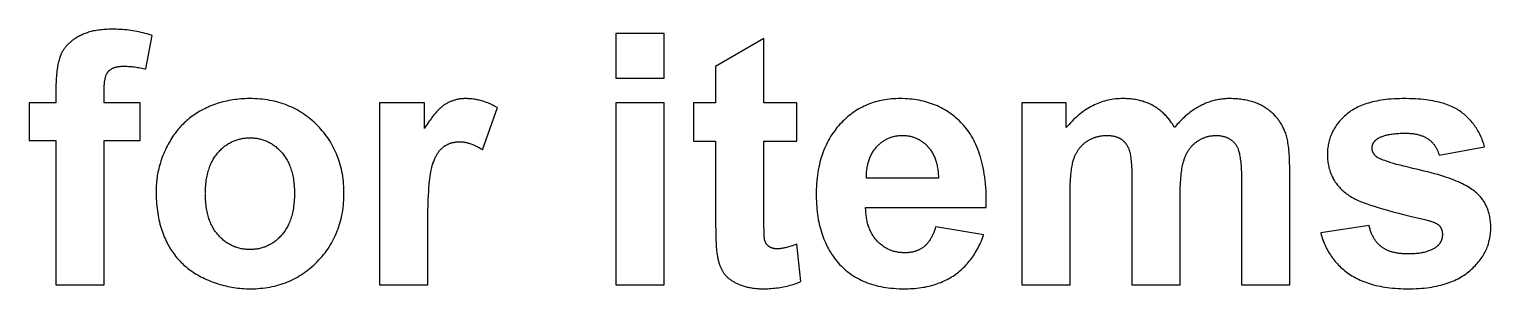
# Model space of a CAD drawing. Header units: millimetres. Extents: x 0 to 841, y 0 to 594.
# Drawn here: x 192.03 to 215.3, y 347.76 to 351.9 of the extents above; entities that cross this region are included whole.
import ezdxf

# ---------------------------------------------------------------- set-up
doc = ezdxf.new("R2010")
doc.units = ezdxf.units.MM
doc.header["$LTSCALE"] = 46.255
doc.layers.add('5_CURVES', color=7, linetype='CONTINUOUS')

msp = doc.modelspace()

# ---------------------------------------------------------------- linework, layer by layer
at = {"layer": '5_CURVES', "color": 7, "linetype": 'CONTINUOUS'}
for p, q in [((193.887, 351.265), (193.991, 351.8)), ((201.369, 351.83), (201.369, 351.121)), ((202.136, 351.83), (201.369, 351.83)), ((202.136, 351.121), (202.136, 351.83)), ((203.726, 351.751), (202.957, 351.304)), ((203.726, 350.728), (203.726, 351.751)), ((202.957, 351.304), (202.957, 350.728)), ((201.369, 351.121), (202.136, 351.121)), ((192.458, 350.946), (192.458, 350.728)), ((192.032, 350.728), (192.032, 350.125)), ((192.458, 350.728), (192.032, 350.728)), ((193.797, 350.728), (193.224, 350.728)), ((193.797, 350.125), (193.797, 350.728)), ((197.609, 350.728), (197.609, 347.83)), ((198.321, 350.728), (197.609, 350.728)), ((198.321, 350.316), (198.321, 350.728)), ((199.249, 349.98), (199.486, 350.649)), ((201.369, 350.728), (201.369, 347.83)), ((202.136, 350.728), (201.369, 350.728)), ((202.136, 347.83), (202.136, 350.728)), ((202.605, 350.728), (202.605, 350.117)), ((202.957, 350.728), (202.605, 350.728)), ((204.25, 350.728), (203.726, 350.728)), ((204.25, 350.117), (204.25, 350.728)), ((207.833, 350.728), (207.833, 347.83)), ((208.539, 350.728), (207.833, 350.728)), ((208.539, 350.332), (208.539, 350.728)), ((192.032, 350.125), (192.458, 350.125)), ((192.458, 350.125), (192.458, 347.83)), ((193.224, 347.83), (193.224, 350.125)), ((193.224, 350.125), (193.797, 350.125)), ((202.605, 350.117), (202.957, 350.117)), ((202.957, 350.117), (202.957, 348.767)), ((203.726, 348.949), (203.726, 350.117)), ((203.726, 350.117), (204.25, 350.117)), ((214.474, 349.893), (215.197, 350.027)), ((212.095, 347.83), (212.095, 349.716)), ((206.504, 349.527), (205.358, 349.527)), ((209.584, 349.475), (209.584, 347.83)), ((211.328, 349.501), (211.328, 347.83)), ((205.344, 349.058), (207.265, 349.058)), ((203.727, 348.818), (203.726, 348.949)), ((203.727, 348.749), (203.727, 348.818)), ((207.224, 348.624), (206.46, 348.752)), ((213.358, 348.774), (212.589, 348.657)), ((204.313, 347.879), (204.248, 348.474)), ((192.458, 347.83), (193.224, 347.83)), ((197.609, 347.83), (198.376, 347.83)), ((201.369, 347.83), (202.136, 347.83)), ((207.833, 347.83), (208.599, 347.83)), ((209.584, 347.83), (210.351, 347.83)), ((211.328, 347.83), (212.095, 347.83))]:
    msp.add_line(p, q, dxfattribs=at)
for points in [[(192.82, 351.784), (192.806, 351.776), (192.791, 351.767), (192.776, 351.758), (192.762, 351.749), (192.749, 351.74), (192.735, 351.731), (192.723, 351.722), (192.71, 351.712), (192.698, 351.703), (192.687, 351.693), (192.676, 351.684), (192.665, 351.674), (192.655, 351.664), (192.645, 351.654), (192.635, 351.644), (192.626, 351.634), (192.617, 351.624), (192.608, 351.614), (192.6, 351.603), (192.592, 351.593), (192.584, 351.582), (192.577, 351.571), (192.57, 351.56), (192.563, 351.549), (192.557, 351.538), (192.551, 351.527), (192.545, 351.515), (192.542, 351.509), (192.539, 351.504), (192.534, 351.492)], [(193.35, 351.898), (193.349, 351.898), (193.321, 351.898), (193.295, 351.897), (193.268, 351.896), (193.243, 351.895), (193.218, 351.893), (193.193, 351.891), (193.169, 351.888), (193.146, 351.885), (193.123, 351.882), (193.101, 351.878), (193.079, 351.874), (193.057, 351.87), (193.036, 351.865), (193.016, 351.86), (192.996, 351.854), (192.977, 351.849), (192.958, 351.843), (192.939, 351.836), (192.921, 351.83), (192.903, 351.823), (192.886, 351.816), (192.869, 351.808), (192.852, 351.8), (192.836, 351.792), (192.82, 351.784)], [(193.991, 351.8), (193.975, 351.805), (193.943, 351.815), (193.91, 351.824), (193.877, 351.832), (193.845, 351.84), (193.812, 351.848), (193.779, 351.855), (193.747, 351.861), (193.714, 351.867), (193.681, 351.873), (193.648, 351.877), (193.616, 351.882), (193.583, 351.886), (193.55, 351.889), (193.517, 351.892), (193.483, 351.894), (193.45, 351.896), (193.417, 351.897), (193.383, 351.898), (193.35, 351.898)], [(192.534, 351.492), (192.528, 351.478), (192.522, 351.463), (192.517, 351.447), (192.512, 351.431), (192.506, 351.413), (192.501, 351.395), (192.497, 351.376), (192.492, 351.355), (192.488, 351.334), (192.484, 351.312), (192.48, 351.288), (192.476, 351.264), (192.473, 351.238), (192.47, 351.211), (192.467, 351.182), (192.465, 351.153), (192.463, 351.121), (192.461, 351.089), (192.459, 351.055), (192.458, 351.019), (192.458, 350.982), (192.458, 350.946)], [(193.295, 351.23), (193.297, 351.232), (193.3, 351.234), (193.304, 351.239), (193.309, 351.243), (193.314, 351.247), (193.319, 351.251), (193.324, 351.255), (193.33, 351.259), (193.335, 351.263), (193.341, 351.266), (193.347, 351.269), (193.353, 351.273), (193.36, 351.276), (193.366, 351.279), (193.373, 351.282), (193.38, 351.285), (193.387, 351.287), (193.394, 351.29), (193.402, 351.292), (193.41, 351.294), (193.418, 351.296), (193.427, 351.298), (193.435, 351.3), (193.444, 351.302), (193.453, 351.303), (193.463, 351.305), (193.473, 351.306), (193.483, 351.307), (193.493, 351.308), (193.504, 351.308), (193.515, 351.309), (193.526, 351.309), (193.535, 351.309)], [(193.535, 351.309), (193.553, 351.309), (193.572, 351.308), (193.591, 351.308), (193.61, 351.307), (193.629, 351.305), (193.649, 351.304), (193.669, 351.302), (193.69, 351.3), (193.711, 351.297), (193.732, 351.294), (193.754, 351.291), (193.777, 351.287), (193.8, 351.283), (193.823, 351.279), (193.848, 351.274), (193.873, 351.269), (193.887, 351.265)], [(193.224, 350.728), (193.224, 350.943), (193.225, 350.961), (193.225, 350.978), (193.226, 350.994), (193.227, 351.01), (193.228, 351.025), (193.229, 351.039), (193.23, 351.052), (193.232, 351.065), (193.234, 351.077), (193.236, 351.089), (193.238, 351.1), (193.24, 351.111), (193.242, 351.121), (193.245, 351.131), (193.247, 351.14), (193.25, 351.149), (193.253, 351.157), (193.256, 351.165), (193.259, 351.172), (193.262, 351.18), (193.265, 351.186), (193.269, 351.193), (193.272, 351.199), (193.276, 351.205), (193.28, 351.21), (193.283, 351.216), (193.287, 351.221), (193.291, 351.225), (193.295, 351.23)], [(194.771, 350.605), (194.746, 350.591), (194.722, 350.576), (194.698, 350.562), (194.674, 350.546), (194.651, 350.53), (194.628, 350.514), (194.606, 350.497), (194.584, 350.48), (194.562, 350.463), (194.541, 350.445), (194.521, 350.426), (194.5, 350.407), (194.48, 350.388), (194.461, 350.368), (194.442, 350.348), (194.423, 350.327), (194.405, 350.306), (194.387, 350.284), (194.37, 350.262), (194.353, 350.239), (194.336, 350.216), (194.32, 350.193), (194.304, 350.168), (194.288, 350.144), (194.273, 350.118), (194.258, 350.093), (194.244, 350.066), (194.24, 350.059)], [(195.544, 350.793), (195.538, 350.793), (195.503, 350.793), (195.469, 350.792), (195.435, 350.79), (195.401, 350.788), (195.368, 350.785), (195.335, 350.781), (195.303, 350.777), (195.27, 350.773), (195.239, 350.767), (195.207, 350.762), (195.176, 350.755), (195.145, 350.748), (195.114, 350.741), (195.084, 350.732), (195.054, 350.724), (195.025, 350.714), (194.995, 350.704), (194.966, 350.694), (194.938, 350.683), (194.909, 350.671), (194.881, 350.659), (194.853, 350.647), (194.826, 350.633), (194.798, 350.619), (194.771, 350.605)], [(196.621, 350.364), (196.594, 350.391), (196.567, 350.416), (196.539, 350.441), (196.511, 350.465), (196.483, 350.487), (196.454, 350.509), (196.425, 350.531), (196.396, 350.551), (196.366, 350.57), (196.336, 350.589), (196.305, 350.607), (196.274, 350.624), (196.242, 350.64), (196.21, 350.656), (196.177, 350.67), (196.144, 350.684), (196.11, 350.697), (196.076, 350.709), (196.042, 350.721), (196.007, 350.731), (195.971, 350.741), (195.935, 350.75), (195.898, 350.758), (195.861, 350.765), (195.823, 350.772), (195.784, 350.778), (195.745, 350.782), (195.706, 350.786), (195.665, 350.789), (195.624, 350.792), (195.582, 350.793), (195.544, 350.793)], [(198.649, 350.7), (198.638, 350.693), (198.627, 350.685), (198.616, 350.677), (198.604, 350.668), (198.593, 350.658), (198.581, 350.647), (198.568, 350.636), (198.555, 350.624), (198.542, 350.611), (198.529, 350.597), (198.516, 350.583), (198.502, 350.567), (198.487, 350.55), (198.473, 350.533), (198.458, 350.514), (198.442, 350.494), (198.427, 350.473), (198.411, 350.451), (198.394, 350.427), (198.377, 350.402), (198.36, 350.376), (198.342, 350.349), (198.324, 350.32), (198.321, 350.316)], [(198.981, 350.793), (198.967, 350.793), (198.954, 350.793), (198.94, 350.792), (198.926, 350.791), (198.913, 350.79), (198.9, 350.788), (198.887, 350.787), (198.874, 350.785), (198.867, 350.784), (198.861, 350.782), (198.848, 350.78), (198.835, 350.777), (198.823, 350.774), (198.81, 350.771), (198.798, 350.767), (198.786, 350.763), (198.774, 350.759), (198.762, 350.755), (198.75, 350.75), (198.738, 350.746), (198.726, 350.74), (198.714, 350.735), (198.703, 350.729), (198.691, 350.723), (198.679, 350.717), (198.668, 350.711), (198.656, 350.704), (198.649, 350.7)], [(199.486, 350.649), (199.469, 350.658), (199.449, 350.669), (199.429, 350.68), (199.409, 350.69), (199.39, 350.699), (199.37, 350.708), (199.351, 350.717), (199.331, 350.725), (199.312, 350.732), (199.292, 350.739), (199.273, 350.746), (199.254, 350.752), (199.234, 350.758), (199.215, 350.763), (199.196, 350.768), (199.176, 350.772), (199.157, 350.776), (199.138, 350.78), (199.118, 350.783), (199.099, 350.786), (199.079, 350.788), (199.06, 350.79), (199.04, 350.791), (199.031, 350.792), (199.021, 350.792), (199.001, 350.793), (198.981, 350.793)], [(205.887, 350.793), (205.863, 350.793), (205.827, 350.792), (205.792, 350.79), (205.757, 350.788), (205.723, 350.785), (205.689, 350.78), (205.656, 350.776), (205.623, 350.77), (205.591, 350.764), (205.559, 350.756), (205.528, 350.749), (205.497, 350.74), (205.467, 350.731), (205.437, 350.721), (205.408, 350.71), (205.378, 350.698), (205.35, 350.686), (205.321, 350.673), (205.293, 350.659), (205.266, 350.645), (205.238, 350.629), (205.211, 350.613), (205.185, 350.597), (205.158, 350.579), (205.132, 350.561), (205.107, 350.542), (205.081, 350.522), (205.056, 350.501), (205.032, 350.479), (205.007, 350.457), (204.983, 350.433), (204.959, 350.409), (204.935, 350.384)], [(206.907, 350.364), (206.884, 350.39), (206.861, 350.414), (206.837, 350.438), (206.812, 350.461), (206.788, 350.483), (206.763, 350.505), (206.737, 350.525), (206.711, 350.545), (206.685, 350.564), (206.658, 350.582), (206.631, 350.6), (206.603, 350.616), (206.575, 350.632), (206.546, 350.647), (206.517, 350.662), (206.487, 350.676), (206.457, 350.689), (206.427, 350.701), (206.395, 350.712), (206.363, 350.723), (206.331, 350.733), (206.298, 350.743), (206.264, 350.751), (206.23, 350.759), (206.195, 350.766), (206.16, 350.772), (206.124, 350.778), (206.087, 350.782), (206.049, 350.786), (206.011, 350.789), (205.972, 350.791), (205.932, 350.793), (205.891, 350.793), (205.887, 350.793)], [(209.443, 350.793), (209.412, 350.793), (209.382, 350.792), (209.352, 350.79), (209.322, 350.787), (209.292, 350.783), (209.263, 350.779), (209.234, 350.774), (209.206, 350.768), (209.178, 350.761), (209.149, 350.754), (209.122, 350.746), (209.094, 350.737), (209.067, 350.727), (209.04, 350.716), (209.013, 350.705), (208.986, 350.693), (208.959, 350.68), (208.933, 350.666), (208.907, 350.652), (208.881, 350.636), (208.855, 350.62), (208.829, 350.603), (208.804, 350.585), (208.779, 350.566), (208.754, 350.546), (208.729, 350.526), (208.704, 350.504), (208.679, 350.482), (208.655, 350.458), (208.63, 350.434), (208.606, 350.408), (208.582, 350.382), (208.558, 350.354), (208.539, 350.332)], [(209.926, 350.679), (209.91, 350.687), (209.894, 350.696), (209.878, 350.703), (209.861, 350.711), (209.844, 350.718), (209.828, 350.725), (209.81, 350.732), (209.793, 350.738), (209.775, 350.744), (209.757, 350.75), (209.739, 350.755), (209.72, 350.76), (209.702, 350.765), (209.683, 350.769), (209.663, 350.773), (209.643, 350.777), (209.623, 350.78), (209.603, 350.783), (209.582, 350.786), (209.561, 350.788), (209.54, 350.79), (209.518, 350.791), (209.496, 350.792), (209.474, 350.793), (209.451, 350.793), (209.443, 350.793)], [(210.261, 350.332), (210.259, 350.335), (210.249, 350.353), (210.238, 350.371), (210.227, 350.389), (210.215, 350.406), (210.204, 350.422), (210.192, 350.438), (210.181, 350.454), (210.169, 350.469), (210.157, 350.484), (210.144, 350.499), (210.132, 350.513), (210.119, 350.526), (210.106, 350.54), (210.094, 350.552), (210.08, 350.565), (210.067, 350.577), (210.054, 350.589), (210.04, 350.6), (210.026, 350.611), (210.013, 350.622), (209.998, 350.632), (209.984, 350.642), (209.97, 350.652), (209.955, 350.661), (209.94, 350.67), (209.926, 350.679)], [(210.673, 350.679), (210.654, 350.669), (210.636, 350.658), (210.617, 350.647), (210.599, 350.636), (210.58, 350.624), (210.561, 350.612), (210.543, 350.599), (210.524, 350.586), (210.506, 350.572), (210.487, 350.557), (210.469, 350.542), (210.451, 350.527), (210.432, 350.511), (210.414, 350.495), (210.396, 350.478), (210.378, 350.46), (210.36, 350.442), (210.342, 350.423), (210.324, 350.404), (210.306, 350.385), (210.288, 350.364), (210.271, 350.344), (210.261, 350.332)], [(211.145, 350.793), (211.124, 350.793), (211.104, 350.793), (211.083, 350.792), (211.063, 350.79), (211.043, 350.788), (211.023, 350.786), (211.004, 350.784), (210.984, 350.781), (210.965, 350.778), (210.945, 350.774), (210.926, 350.77), (210.917, 350.768), (210.907, 350.766), (210.888, 350.761), (210.869, 350.756), (210.85, 350.751), (210.832, 350.745), (210.813, 350.739), (210.794, 350.732), (210.776, 350.725), (210.757, 350.718), (210.739, 350.71), (210.721, 350.702), (210.702, 350.693), (210.684, 350.684), (210.673, 350.679)], [(211.685, 350.662), (211.669, 350.672), (211.652, 350.681), (211.635, 350.69), (211.618, 350.698), (211.6, 350.706), (211.582, 350.714), (211.564, 350.722), (211.545, 350.729), (211.526, 350.735), (211.507, 350.742), (211.487, 350.748), (211.467, 350.754), (211.447, 350.759), (211.426, 350.764), (211.405, 350.768), (211.383, 350.773), (211.361, 350.776), (211.339, 350.78), (211.316, 350.783), (211.293, 350.786), (211.269, 350.788), (211.245, 350.79), (211.22, 350.791), (211.195, 350.792), (211.17, 350.793), (211.145, 350.793)], [(212.014, 350.282), (212.011, 350.288), (212.003, 350.306), (211.995, 350.323), (211.986, 350.34), (211.978, 350.357), (211.969, 350.373), (211.959, 350.389), (211.95, 350.405), (211.94, 350.42), (211.93, 350.435), (211.919, 350.45), (211.909, 350.464), (211.898, 350.478), (211.887, 350.492), (211.875, 350.505), (211.864, 350.518), (211.852, 350.531), (211.84, 350.543), (211.827, 350.556), (211.814, 350.567), (211.801, 350.579), (211.788, 350.59), (211.774, 350.601), (211.76, 350.612), (211.746, 350.623), (211.731, 350.633), (211.716, 350.643), (211.701, 350.653), (211.685, 350.662)], [(213.915, 350.793), (213.887, 350.793), (213.84, 350.792), (213.795, 350.791), (213.752, 350.789), (213.71, 350.786), (213.669, 350.782), (213.629, 350.778), (213.59, 350.773), (213.553, 350.767), (213.516, 350.761), (213.481, 350.755), (213.447, 350.748), (213.414, 350.74), (213.382, 350.732), (213.351, 350.723), (213.321, 350.714), (213.292, 350.704), (213.264, 350.694), (213.237, 350.683), (213.21, 350.672), (213.185, 350.66), (213.16, 350.648), (213.137, 350.636), (213.114, 350.623), (213.092, 350.609), (213.07, 350.596), (213.05, 350.582), (213.03, 350.567), (213.011, 350.552), (212.992, 350.537)], [(214.798, 350.598), (214.778, 350.611), (214.758, 350.623), (214.737, 350.635), (214.715, 350.647), (214.692, 350.658), (214.668, 350.669), (214.644, 350.679), (214.618, 350.69), (214.591, 350.699), (214.564, 350.709), (214.535, 350.718), (214.505, 350.726), (214.474, 350.734), (214.442, 350.742), (214.409, 350.749), (214.374, 350.756), (214.338, 350.762), (214.301, 350.768), (214.263, 350.773), (214.223, 350.778), (214.182, 350.782), (214.14, 350.785), (214.096, 350.788), (214.05, 350.791), (214.003, 350.792), (213.955, 350.793), (213.915, 350.793)], [(215.197, 350.027), (215.191, 350.045), (215.183, 350.071), (215.174, 350.096), (215.165, 350.121), (215.156, 350.145), (215.146, 350.169), (215.136, 350.192), (215.125, 350.215), (215.114, 350.237), (215.103, 350.258), (215.091, 350.279), (215.079, 350.3), (215.067, 350.32), (215.054, 350.34), (215.041, 350.359), (215.027, 350.378), (215.013, 350.396), (214.999, 350.414), (214.984, 350.432), (214.969, 350.449), (214.954, 350.466), (214.938, 350.482), (214.922, 350.498), (214.905, 350.513), (214.888, 350.528), (214.871, 350.543), (214.853, 350.557), (214.835, 350.571), (214.817, 350.585), (214.798, 350.598)], [(197.042, 349.287), (197.041, 349.313), (197.04, 349.355), (197.038, 349.396), (197.036, 349.437), (197.032, 349.477), (197.027, 349.517), (197.022, 349.556), (197.016, 349.594), (197.009, 349.632), (197.001, 349.669), (196.992, 349.705), (196.983, 349.741), (196.972, 349.777), (196.961, 349.812), (196.949, 349.846), (196.936, 349.88), (196.923, 349.914), (196.909, 349.947), (196.893, 349.979), (196.877, 350.011), (196.861, 350.043), (196.843, 350.074), (196.825, 350.105), (196.805, 350.136), (196.785, 350.166), (196.764, 350.195), (196.743, 350.224), (196.72, 350.253), (196.696, 350.281), (196.672, 350.309), (196.647, 350.337), (196.621, 350.364)], [(204.935, 350.384), (204.912, 350.358), (204.889, 350.331), (204.868, 350.304), (204.847, 350.277), (204.826, 350.248), (204.807, 350.219), (204.788, 350.19), (204.77, 350.16), (204.752, 350.129), (204.736, 350.097), (204.72, 350.065), (204.705, 350.032), (204.69, 349.998), (204.676, 349.964), (204.663, 349.929), (204.651, 349.893), (204.639, 349.856), (204.628, 349.818), (204.618, 349.78), (204.609, 349.74), (204.6, 349.7), (204.592, 349.659), (204.585, 349.617), (204.579, 349.574), (204.573, 349.529), (204.569, 349.484), (204.565, 349.438), (204.562, 349.391), (204.56, 349.342), (204.559, 349.293), (204.559, 349.257)], [(207.265, 349.058), (207.266, 349.075), (207.266, 349.14), (207.265, 349.202), (207.264, 349.263), (207.261, 349.322), (207.257, 349.379), (207.252, 349.435), (207.247, 349.489), (207.24, 349.541), (207.233, 349.592), (207.225, 349.642), (207.216, 349.689), (207.206, 349.736), (207.195, 349.781), (207.184, 349.825), (207.172, 349.867), (207.159, 349.908), (207.145, 349.948), (207.131, 349.986), (207.116, 350.024), (207.1, 350.06), (207.084, 350.095), (207.067, 350.129), (207.049, 350.162), (207.031, 350.194), (207.012, 350.225), (206.992, 350.254), (206.972, 350.283), (206.951, 350.311), (206.929, 350.338), (206.907, 350.364)], [(212.992, 350.537), (212.986, 350.531), (212.968, 350.515), (212.951, 350.499), (212.934, 350.482), (212.918, 350.466), (212.902, 350.449), (212.888, 350.432), (212.873, 350.415), (212.86, 350.398), (212.847, 350.381), (212.834, 350.363), (212.822, 350.345), (212.811, 350.328), (212.8, 350.31), (212.79, 350.292), (212.78, 350.273), (212.771, 350.255), (212.763, 350.236), (212.755, 350.217), (212.747, 350.198), (212.74, 350.179), (212.733, 350.159), (212.727, 350.139), (212.722, 350.119), (212.717, 350.099), (212.712, 350.079), (212.708, 350.058), (212.705, 350.037), (212.702, 350.015), (212.699, 349.994), (212.697, 349.972), (212.696, 349.949), (212.695, 349.927), (212.695, 349.904)], [(195.042, 349.939), (195.054, 349.953), (195.067, 349.967), (195.081, 349.98), (195.094, 349.993), (195.107, 350.005), (195.121, 350.017), (195.134, 350.028), (195.148, 350.039), (195.162, 350.049), (195.176, 350.059), (195.19, 350.068), (195.205, 350.077), (195.219, 350.085), (195.233, 350.093), (195.248, 350.101), (195.263, 350.108), (195.278, 350.115), (195.293, 350.121), (195.309, 350.127), (195.324, 350.133), (195.34, 350.138), (195.356, 350.143), (195.372, 350.147), (195.388, 350.151), (195.405, 350.155), (195.422, 350.158), (195.439, 350.161), (195.456, 350.163), (195.473, 350.165), (195.491, 350.166), (195.509, 350.168), (195.528, 350.168), (195.546, 350.168)], [(195.546, 350.168), (195.565, 350.168), (195.583, 350.168), (195.601, 350.166), (195.618, 350.165), (195.635, 350.163), (195.653, 350.161), (195.669, 350.158), (195.686, 350.155), (195.702, 350.151), (195.719, 350.147), (195.735, 350.143), (195.751, 350.138), (195.766, 350.133), (195.782, 350.127), (195.789, 350.124), (195.797, 350.121), (195.812, 350.115), (195.827, 350.108), (195.842, 350.101), (195.857, 350.093), (195.871, 350.085), (195.886, 350.077), (195.9, 350.068), (195.914, 350.059), (195.928, 350.049), (195.942, 350.038), (195.955, 350.028), (195.969, 350.017), (195.983, 350.005), (195.996, 349.993), (196.009, 349.98), (196.023, 349.967), (196.036, 349.953), (196.048, 349.939)], [(205.52, 350.023), (205.529, 350.034), (205.54, 350.044), (205.55, 350.055), (205.561, 350.065), (205.572, 350.075), (205.583, 350.084), (205.594, 350.093), (205.605, 350.102), (205.616, 350.11), (205.627, 350.118), (205.639, 350.125), (205.651, 350.132), (205.662, 350.139), (205.674, 350.146), (205.686, 350.152), (205.699, 350.158), (205.711, 350.163), (205.723, 350.168), (205.73, 350.171), (205.736, 350.173), (205.749, 350.178), (205.762, 350.182), (205.775, 350.186), (205.788, 350.189), (205.802, 350.193), (205.816, 350.196), (205.83, 350.198), (205.844, 350.2), (205.858, 350.202), (205.873, 350.204), (205.888, 350.205), (205.903, 350.206), (205.918, 350.206), (205.934, 350.207)], [(205.934, 350.207), (205.948, 350.206), (205.962, 350.206), (205.976, 350.205), (205.99, 350.204), (206.004, 350.202), (206.018, 350.201), (206.031, 350.198), (206.045, 350.196), (206.058, 350.193), (206.071, 350.19), (206.084, 350.186), (206.09, 350.184), (206.097, 350.182), (206.109, 350.178), (206.122, 350.174), (206.134, 350.169), (206.147, 350.164), (206.159, 350.159), (206.171, 350.153), (206.183, 350.147), (206.195, 350.14), (206.206, 350.133), (206.218, 350.126), (206.23, 350.119), (206.241, 350.111), (206.252, 350.103), (206.264, 350.094), (206.275, 350.085), (206.286, 350.076), (206.297, 350.066), (206.308, 350.056), (206.318, 350.046), (206.329, 350.035), (206.332, 350.032)], [(208.864, 350.111), (208.875, 350.118), (208.885, 350.124), (208.895, 350.131), (208.906, 350.137), (208.916, 350.142), (208.927, 350.148), (208.938, 350.153), (208.949, 350.158), (208.96, 350.163), (208.971, 350.167), (208.982, 350.172), (208.993, 350.176), (209.005, 350.18), (209.01, 350.181), (209.016, 350.183), (209.028, 350.186), (209.039, 350.189), (209.051, 350.192), (209.063, 350.195), (209.075, 350.197), (209.087, 350.199), (209.1, 350.201), (209.112, 350.203), (209.124, 350.204), (209.137, 350.205), (209.15, 350.206), (209.163, 350.206), (209.176, 350.207), (209.183, 350.207)], [(209.183, 350.207), (209.189, 350.207), (209.2, 350.206), (209.211, 350.206), (209.221, 350.206), (209.232, 350.205), (209.242, 350.204), (209.252, 350.203), (209.261, 350.202), (209.271, 350.2), (209.28, 350.199), (209.289, 350.197), (209.298, 350.195), (209.306, 350.193), (209.315, 350.191), (209.323, 350.188), (209.331, 350.186), (209.339, 350.183), (209.347, 350.181), (209.354, 350.178), (209.362, 350.175), (209.369, 350.172), (209.376, 350.168), (209.383, 350.165), (209.389, 350.161), (209.396, 350.158), (209.402, 350.154), (209.409, 350.15), (209.412, 350.148), (209.415, 350.146)], [(209.415, 350.146), (209.421, 350.141), (209.427, 350.137), (209.432, 350.133), (209.438, 350.128), (209.443, 350.123), (209.449, 350.118), (209.454, 350.113), (209.457, 350.111), (209.459, 350.108), (209.465, 350.102), (209.47, 350.097), (209.474, 350.091), (209.479, 350.085), (209.484, 350.079), (209.489, 350.073), (209.493, 350.067), (209.497, 350.061), (209.502, 350.054), (209.506, 350.047), (209.51, 350.04), (209.514, 350.033), (209.518, 350.026), (209.522, 350.018), (209.525, 350.01), (209.529, 350.003), (209.532, 349.994), (209.535, 349.986), (209.539, 349.978), (209.542, 349.969), (209.544, 349.964)], [(210.618, 350.109), (210.626, 350.115), (210.637, 350.122), (210.647, 350.128), (210.658, 350.134), (210.668, 350.14), (210.679, 350.146), (210.689, 350.151), (210.7, 350.157), (210.71, 350.162), (210.721, 350.166), (210.732, 350.171), (210.742, 350.175), (210.753, 350.179), (210.764, 350.182), (210.775, 350.186), (210.786, 350.189), (210.797, 350.192), (210.808, 350.194), (210.813, 350.195), (210.819, 350.197), (210.83, 350.199), (210.841, 350.2), (210.852, 350.202), (210.864, 350.203), (210.875, 350.205), (210.887, 350.206), (210.898, 350.206), (210.91, 350.207), (210.921, 350.207)], [(210.921, 350.207), (210.925, 350.207), (210.938, 350.206), (210.95, 350.206), (210.963, 350.205), (210.975, 350.204), (210.986, 350.203), (210.998, 350.201), (211.009, 350.199), (211.02, 350.197), (211.031, 350.195), (211.041, 350.192), (211.052, 350.19), (211.062, 350.187), (211.072, 350.183), (211.081, 350.18), (211.091, 350.176), (211.1, 350.172), (211.109, 350.168), (211.118, 350.164), (211.126, 350.159), (211.135, 350.154), (211.143, 350.149), (211.151, 350.143), (211.159, 350.138), (211.167, 350.132), (211.175, 350.126), (211.182, 350.12), (211.189, 350.113), (211.196, 350.106), (211.203, 350.099), (211.21, 350.092), (211.217, 350.084), (211.223, 350.076), (211.23, 350.068), (211.236, 350.06), (211.242, 350.051), (211.248, 350.042)], [(212.095, 349.716), (212.094, 349.758), (212.093, 349.798), (212.092, 349.837), (212.09, 349.874), (212.087, 349.909), (212.085, 349.942), (212.082, 349.974), (212.079, 350.005), (212.075, 350.033), (212.071, 350.061), (212.067, 350.087), (212.063, 350.112), (212.058, 350.135), (212.053, 350.157), (212.048, 350.178), (212.043, 350.198), (212.037, 350.217), (212.032, 350.235), (212.026, 350.252), (212.02, 350.267), (212.014, 350.282)], [(213.407, 350.002), (213.407, 350.002), (213.407, 350.008), (213.407, 350.013), (213.408, 350.019), (213.408, 350.024), (213.409, 350.029), (213.41, 350.034), (213.411, 350.039), (213.412, 350.044), (213.413, 350.048), (213.414, 350.053), (213.415, 350.058), (213.417, 350.062), (213.419, 350.067), (213.42, 350.071), (213.422, 350.076), (213.424, 350.08), (213.426, 350.084), (213.429, 350.088), (213.431, 350.092), (213.434, 350.097), (213.436, 350.101), (213.439, 350.105), (213.442, 350.109), (213.445, 350.112), (213.449, 350.116), (213.452, 350.12), (213.456, 350.124), (213.459, 350.128), (213.463, 350.131), (213.467, 350.135), (213.472, 350.139), (213.476, 350.142), (213.48, 350.146), (213.485, 350.149), (213.49, 350.153), (213.495, 350.156)], [(213.495, 350.156), (213.504, 350.162), (213.513, 350.167), (213.523, 350.172), (213.533, 350.177), (213.544, 350.182), (213.556, 350.187), (213.568, 350.192), (213.58, 350.196), (213.593, 350.201), (213.607, 350.205), (213.621, 350.209), (213.636, 350.213), (213.652, 350.217), (213.669, 350.22), (213.686, 350.223), (213.704, 350.226), (213.722, 350.229), (213.742, 350.232), (213.762, 350.234), (213.783, 350.236), (213.804, 350.238), (213.827, 350.239), (213.851, 350.241), (213.875, 350.241), (213.9, 350.242), (213.926, 350.242), (213.928, 350.242)], [(213.934, 350.242), (213.953, 350.242), (213.972, 350.241), (213.99, 350.241), (214.007, 350.239), (214.024, 350.238), (214.041, 350.236), (214.057, 350.235), (214.072, 350.232), (214.087, 350.23), (214.102, 350.228), (214.116, 350.225), (214.13, 350.222), (214.144, 350.218), (214.157, 350.215), (214.17, 350.211), (214.182, 350.207), (214.194, 350.203), (214.206, 350.199), (214.217, 350.195), (214.228, 350.19), (214.239, 350.185), (214.249, 350.18), (214.259, 350.175), (214.269, 350.169), (214.279, 350.164), (214.288, 350.158), (214.297, 350.152)], [(214.297, 350.152), (214.305, 350.146), (214.313, 350.14), (214.321, 350.134), (214.329, 350.127), (214.337, 350.121), (214.344, 350.114), (214.352, 350.107), (214.359, 350.1), (214.366, 350.092), (214.373, 350.085), (214.379, 350.077), (214.386, 350.069), (214.392, 350.061), (214.398, 350.053), (214.404, 350.044), (214.41, 350.035), (214.416, 350.026), (214.421, 350.017), (214.427, 350.008), (214.432, 349.998), (214.437, 349.988), (214.442, 349.978), (214.447, 349.967), (214.451, 349.957), (214.456, 349.946), (214.46, 349.935), (214.464, 349.923), (214.468, 349.911), (214.472, 349.899), (214.474, 349.893)], [(194.24, 350.059), (194.229, 350.037), (194.214, 350.007), (194.2, 349.978), (194.186, 349.948), (194.173, 349.918), (194.161, 349.889), (194.15, 349.859), (194.139, 349.829), (194.129, 349.8), (194.119, 349.77), (194.111, 349.74), (194.102, 349.711), (194.095, 349.681), (194.088, 349.651), (194.081, 349.621), (194.076, 349.592), (194.07, 349.562), (194.066, 349.532), (194.064, 349.517), (194.062, 349.502), (194.059, 349.472), (194.056, 349.441), (194.054, 349.411), (194.052, 349.381), (194.051, 349.35), (194.051, 349.32)], [(194.837, 349.287), (194.837, 349.318), (194.838, 349.348), (194.84, 349.377), (194.842, 349.406), (194.844, 349.434), (194.847, 349.461), (194.85, 349.487), (194.854, 349.513), (194.859, 349.538), (194.863, 349.563), (194.869, 349.587), (194.874, 349.61), (194.88, 349.633), (194.887, 349.655), (194.894, 349.676), (194.901, 349.697), (194.908, 349.718), (194.916, 349.738), (194.925, 349.757), (194.934, 349.776), (194.943, 349.794), (194.952, 349.812), (194.962, 349.83), (194.972, 349.847), (194.983, 349.863), (194.994, 349.879), (195.005, 349.895), (195.017, 349.91), (195.029, 349.925), (195.042, 349.939)], [(196.048, 349.939), (196.061, 349.925), (196.073, 349.91), (196.085, 349.895), (196.096, 349.879), (196.107, 349.863), (196.118, 349.847), (196.128, 349.83), (196.138, 349.812), (196.147, 349.794), (196.157, 349.776), (196.165, 349.757), (196.174, 349.738), (196.182, 349.718), (196.189, 349.698), (196.196, 349.677), (196.203, 349.656), (196.21, 349.634), (196.216, 349.612), (196.221, 349.589), (196.226, 349.565), (196.231, 349.541), (196.236, 349.516), (196.239, 349.491), (196.243, 349.464), (196.246, 349.438), (196.248, 349.41), (196.25, 349.382), (196.252, 349.353), (196.253, 349.323), (196.253, 349.293), (196.253, 349.284)], [(198.439, 349.696), (198.441, 349.705), (198.447, 349.724), (198.453, 349.742), (198.459, 349.76), (198.464, 349.776), (198.47, 349.792), (198.476, 349.808), (198.482, 349.823), (198.488, 349.837), (198.495, 349.851), (198.501, 349.864), (198.507, 349.876), (198.513, 349.888), (198.52, 349.9), (198.526, 349.911), (198.533, 349.921), (198.539, 349.931), (198.546, 349.941), (198.553, 349.95), (198.559, 349.959), (198.566, 349.967), (198.573, 349.975), (198.58, 349.983), (198.587, 349.99), (198.594, 349.997), (198.601, 350.004), (198.608, 350.01), (198.615, 350.016)], [(198.615, 350.016), (198.623, 350.022), (198.631, 350.028), (198.639, 350.034), (198.646, 350.039), (198.654, 350.044), (198.663, 350.049), (198.671, 350.054), (198.679, 350.058), (198.687, 350.062), (198.696, 350.066), (198.705, 350.07), (198.713, 350.074), (198.722, 350.077), (198.731, 350.081), (198.741, 350.084), (198.75, 350.087), (198.759, 350.089), (198.769, 350.092), (198.779, 350.094), (198.788, 350.096), (198.798, 350.098), (198.809, 350.1), (198.819, 350.101), (198.83, 350.103), (198.84, 350.104), (198.851, 350.104), (198.862, 350.105), (198.874, 350.105), (198.885, 350.106), (198.889, 350.106)], [(198.889, 350.106), (198.9, 350.106), (198.911, 350.105), (198.923, 350.104), (198.934, 350.103), (198.946, 350.102), (198.958, 350.1), (198.97, 350.098), (198.983, 350.096), (198.995, 350.093), (199.008, 350.09), (199.021, 350.086), (199.034, 350.082), (199.047, 350.078), (199.061, 350.074), (199.075, 350.069), (199.089, 350.063), (199.103, 350.057), (199.117, 350.051), (199.132, 350.044), (199.147, 350.037), (199.163, 350.029), (199.178, 350.021), (199.194, 350.013), (199.21, 350.003), (199.227, 349.994), (199.244, 349.983), (199.249, 349.98)], [(205.358, 349.527), (205.358, 349.544), (205.358, 349.565), (205.359, 349.586), (205.36, 349.606), (205.361, 349.626), (205.363, 349.646), (205.365, 349.665), (205.368, 349.683), (205.371, 349.702), (205.374, 349.72), (205.378, 349.737), (205.382, 349.755), (205.386, 349.772), (205.391, 349.788), (205.396, 349.804), (205.401, 349.82), (205.407, 349.836), (205.413, 349.851), (205.419, 349.866), (205.426, 349.881), (205.433, 349.895), (205.44, 349.909), (205.447, 349.923), (205.455, 349.936), (205.464, 349.95), (205.472, 349.962), (205.481, 349.975), (205.49, 349.988), (205.5, 350), (205.51, 350.012), (205.52, 350.023)], [(206.332, 350.032), (206.342, 350.021), (206.352, 350.01), (206.361, 349.999), (206.37, 349.987), (206.379, 349.975), (206.387, 349.963), (206.396, 349.95), (206.404, 349.937), (206.411, 349.923), (206.419, 349.909), (206.426, 349.895), (206.433, 349.881), (206.439, 349.865), (206.446, 349.85), (206.452, 349.834), (206.458, 349.818), (206.463, 349.801), (206.468, 349.784), (206.473, 349.766), (206.477, 349.748), (206.482, 349.729), (206.485, 349.71), (206.489, 349.69), (206.492, 349.67), (206.495, 349.649), (206.498, 349.628), (206.5, 349.606), (206.501, 349.584), (206.503, 349.561), (206.504, 349.537), (206.504, 349.527)], [(208.66, 349.836), (208.662, 349.844), (208.667, 349.856), (208.672, 349.869), (208.677, 349.881), (208.682, 349.893), (208.687, 349.904), (208.693, 349.915), (208.699, 349.926), (208.705, 349.937), (208.711, 349.948), (208.717, 349.958), (208.723, 349.968), (208.73, 349.978), (208.737, 349.988), (208.744, 349.997), (208.748, 350.002), (208.751, 350.006), (208.759, 350.016), (208.766, 350.024), (208.774, 350.033), (208.782, 350.042), (208.79, 350.05), (208.799, 350.058), (208.807, 350.066), (208.816, 350.074), (208.825, 350.082), (208.835, 350.089), (208.844, 350.097), (208.854, 350.104), (208.864, 350.111)], [(209.544, 349.964), (209.547, 349.953), (209.55, 349.942), (209.553, 349.928), (209.556, 349.913), (209.56, 349.895), (209.563, 349.876), (209.566, 349.855), (209.568, 349.831), (209.571, 349.804), (209.574, 349.775), (209.576, 349.742), (209.578, 349.707), (209.58, 349.668), (209.581, 349.626), (209.583, 349.58), (209.584, 349.529), (209.584, 349.475)], [(210.413, 349.82), (210.415, 349.826), (210.42, 349.84), (210.425, 349.853), (210.43, 349.867), (210.436, 349.879), (210.441, 349.892), (210.447, 349.904), (210.453, 349.916), (210.46, 349.928), (210.466, 349.94), (210.472, 349.951), (210.479, 349.962), (210.486, 349.972), (210.493, 349.983), (210.5, 349.993), (210.508, 350.003), (210.515, 350.012), (210.523, 350.022), (210.531, 350.031), (210.539, 350.04), (210.547, 350.048), (210.555, 350.057), (210.564, 350.065), (210.572, 350.073), (210.581, 350.081), (210.59, 350.088), (210.599, 350.095), (210.609, 350.102), (210.618, 350.109)], [(211.248, 350.042), (211.253, 350.034), (211.257, 350.025), (211.262, 350.015), (211.267, 350.004), (211.272, 349.993), (211.276, 349.98), (211.281, 349.966), (211.285, 349.951), (211.289, 349.935), (211.294, 349.918), (211.298, 349.899), (211.302, 349.879), (211.305, 349.857), (211.309, 349.834), (211.312, 349.809), (211.315, 349.782), (211.318, 349.754), (211.32, 349.724), (211.322, 349.692), (211.324, 349.658), (211.326, 349.622), (211.327, 349.584), (211.328, 349.543), (211.328, 349.501)], [(212.695, 349.904), (212.695, 349.89), (212.696, 349.866), (212.697, 349.843), (212.699, 349.82), (212.701, 349.797), (212.704, 349.775), (212.707, 349.753), (212.711, 349.731), (212.716, 349.71), (212.72, 349.69), (212.726, 349.669), (212.732, 349.649), (212.739, 349.629), (212.746, 349.61), (212.753, 349.591), (212.761, 349.572), (212.77, 349.554), (212.779, 349.535), (212.784, 349.526), (212.788, 349.517), (212.799, 349.5), (212.809, 349.482), (212.82, 349.465), (212.832, 349.448), (212.844, 349.432), (212.857, 349.415), (212.871, 349.399), (212.885, 349.383), (212.899, 349.367), (212.914, 349.352), (212.93, 349.337), (212.946, 349.322), (212.963, 349.307), (212.981, 349.292), (212.999, 349.278), (213.018, 349.264), (213.038, 349.25)], [(213.483, 349.862), (213.48, 349.865), (213.476, 349.868), (213.471, 349.872), (213.467, 349.876), (213.463, 349.879), (213.459, 349.883), (213.456, 349.887), (213.452, 349.89), (213.449, 349.894), (213.445, 349.898), (213.442, 349.901), (213.439, 349.905), (213.437, 349.909), (213.434, 349.913), (213.431, 349.917), (213.429, 349.921), (213.427, 349.924), (213.425, 349.928), (213.423, 349.932), (213.421, 349.936), (213.419, 349.94), (213.418, 349.943), (213.417, 349.945), (213.416, 349.949), (213.415, 349.953), (213.413, 349.957), (213.412, 349.961), (213.411, 349.966), (213.41, 349.97), (213.409, 349.974), (213.409, 349.979), (213.408, 349.983), (213.408, 349.988), (213.407, 349.993), (213.407, 349.997), (213.407, 350.002)], [(198.376, 347.83), (198.376, 348.81), (198.377, 348.916), (198.378, 349.013), (198.38, 349.1), (198.383, 349.18), (198.386, 349.252), (198.39, 349.317), (198.394, 349.376), (198.398, 349.43), (198.402, 349.478), (198.407, 349.521), (198.412, 349.559), (198.417, 349.594), (198.422, 349.624), (198.428, 349.651), (198.433, 349.675), (198.439, 349.696)], [(208.599, 347.83), (208.6, 349.254), (208.6, 349.305), (208.601, 349.353), (208.602, 349.398), (208.603, 349.441), (208.605, 349.481), (208.608, 349.518), (208.61, 349.554), (208.613, 349.587), (208.616, 349.618), (208.62, 349.647), (208.624, 349.674), (208.627, 349.7), (208.632, 349.723), (208.636, 349.746), (208.64, 349.766), (208.645, 349.786), (208.65, 349.804), (208.655, 349.82), (208.66, 349.836)], [(210.351, 347.83), (210.351, 349.239), (210.352, 349.289), (210.352, 349.336), (210.354, 349.38), (210.355, 349.422), (210.357, 349.461), (210.36, 349.498), (210.362, 349.533), (210.365, 349.566), (210.368, 349.597), (210.372, 349.626), (210.376, 349.654), (210.38, 349.679), (210.384, 349.704), (210.388, 349.726), (210.393, 349.747), (210.397, 349.767), (210.402, 349.786), (210.408, 349.803), (210.413, 349.82)], [(214.136, 349.662), (214.053, 349.681), (213.979, 349.699), (213.912, 349.716), (213.851, 349.732), (213.797, 349.746), (213.749, 349.76), (213.707, 349.772), (213.669, 349.784), (213.636, 349.795), (213.607, 349.805), (213.581, 349.814), (213.56, 349.823), (213.541, 349.831), (213.525, 349.838), (213.511, 349.845), (213.5, 349.851), (213.491, 349.857), (213.483, 349.862)], [(215.053, 349.304), (215.035, 349.319), (215.016, 349.333), (214.996, 349.348), (214.974, 349.363), (214.951, 349.377), (214.926, 349.392), (214.9, 349.407), (214.873, 349.422), (214.844, 349.436), (214.813, 349.451), (214.781, 349.466), (214.746, 349.48), (214.71, 349.495), (214.672, 349.51), (214.633, 349.524), (214.591, 349.539), (214.547, 349.554), (214.5, 349.568), (214.452, 349.582), (214.401, 349.597), (214.348, 349.611), (214.292, 349.625), (214.234, 349.639), (214.136, 349.662)], [(194.051, 349.32), (194.051, 349.279), (194.052, 349.238), (194.054, 349.197), (194.056, 349.157), (194.059, 349.118), (194.063, 349.079), (194.067, 349.041), (194.072, 349.004), (194.077, 348.968), (194.083, 348.932), (194.09, 348.897), (194.097, 348.863), (194.105, 348.829), (194.113, 348.796), (194.122, 348.763), (194.131, 348.732), (194.141, 348.7), (194.152, 348.67), (194.163, 348.64), (194.174, 348.61), (194.186, 348.581), (194.199, 348.553), (194.212, 348.525), (194.225, 348.498), (194.239, 348.471)], [(195.042, 348.619), (195.029, 348.633), (195.017, 348.648), (195.005, 348.663), (194.994, 348.679), (194.983, 348.695), (194.972, 348.712), (194.962, 348.729), (194.952, 348.746), (194.942, 348.764), (194.933, 348.782), (194.924, 348.801), (194.916, 348.82), (194.908, 348.84), (194.9, 348.861), (194.893, 348.881), (194.886, 348.903), (194.88, 348.925), (194.874, 348.947), (194.868, 348.971), (194.863, 348.994), (194.859, 349.019), (194.854, 349.044), (194.85, 349.07), (194.847, 349.096), (194.844, 349.124), (194.842, 349.152), (194.84, 349.18), (194.838, 349.21), (194.837, 349.24), (194.837, 349.271), (194.837, 349.279)], [(196.253, 349.277), (196.253, 349.246), (196.252, 349.215), (196.25, 349.185), (196.248, 349.156), (196.246, 349.128), (196.243, 349.1), (196.239, 349.073), (196.236, 349.047), (196.231, 349.022), (196.226, 348.997), (196.221, 348.973), (196.216, 348.949), (196.21, 348.926), (196.203, 348.904), (196.196, 348.882), (196.189, 348.861), (196.182, 348.841), (196.174, 348.821), (196.165, 348.801), (196.156, 348.782), (196.147, 348.764), (196.138, 348.746), (196.128, 348.729), (196.118, 348.712), (196.107, 348.695), (196.096, 348.679), (196.085, 348.663), (196.073, 348.648), (196.061, 348.633), (196.048, 348.619)], [(196.616, 348.196), (196.643, 348.224), (196.668, 348.252), (196.693, 348.28), (196.717, 348.309), (196.74, 348.339), (196.762, 348.368), (196.783, 348.398), (196.804, 348.429), (196.823, 348.46), (196.842, 348.491), (196.859, 348.522), (196.876, 348.555), (196.893, 348.587), (196.908, 348.62), (196.922, 348.654), (196.936, 348.687), (196.949, 348.722), (196.961, 348.757), (196.972, 348.792), (196.982, 348.828), (196.992, 348.865), (197.001, 348.902), (197.009, 348.939), (197.016, 348.977), (197.022, 349.016), (197.027, 349.056), (197.032, 349.096), (197.036, 349.136), (197.038, 349.178), (197.04, 349.22), (197.041, 349.263), (197.042, 349.287)], [(204.559, 349.257), (204.559, 349.248), (204.559, 349.203), (204.561, 349.158), (204.563, 349.115), (204.566, 349.072), (204.569, 349.03), (204.574, 348.989), (204.579, 348.949), (204.585, 348.909), (204.592, 348.87), (204.599, 348.832), (204.607, 348.795), (204.616, 348.758), (204.625, 348.723), (204.635, 348.687), (204.646, 348.653), (204.657, 348.619), (204.669, 348.586), (204.682, 348.553), (204.695, 348.521), (204.709, 348.49), (204.724, 348.459), (204.739, 348.429), (204.755, 348.399), (204.772, 348.37), (204.789, 348.341), (204.807, 348.313), (204.826, 348.285), (204.845, 348.258)], [(213.038, 349.25), (213.057, 349.238), (213.079, 349.225), (213.103, 349.211), (213.131, 349.197), (213.162, 349.182), (213.197, 349.166), (213.236, 349.15), (213.28, 349.133), (213.327, 349.116), (213.38, 349.097), (213.439, 349.078), (213.503, 349.058), (213.573, 349.037), (213.65, 349.015), (213.734, 348.992), (213.826, 348.968), (213.925, 348.943), (214.034, 348.916), (214.152, 348.889)], [(215.295, 348.736), (215.295, 348.748), (215.295, 348.771), (215.294, 348.793), (215.292, 348.815), (215.29, 348.836), (215.288, 348.857), (215.285, 348.877), (215.282, 348.898), (215.278, 348.917), (215.274, 348.937), (215.27, 348.956), (215.265, 348.974), (215.259, 348.992), (215.254, 349.01), (215.247, 349.028), (215.241, 349.045), (215.234, 349.062), (215.226, 349.078), (215.219, 349.095), (215.211, 349.111), (215.202, 349.126), (215.193, 349.142), (215.184, 349.157), (215.174, 349.172), (215.169, 349.179), (215.164, 349.186), (215.153, 349.2), (215.142, 349.214), (215.131, 349.228), (215.119, 349.241), (215.107, 349.254), (215.094, 349.267), (215.081, 349.28), (215.067, 349.292), (215.053, 349.304)], [(205.529, 348.525), (205.518, 348.537), (205.508, 348.549), (205.497, 348.562), (205.488, 348.575), (205.478, 348.588), (205.469, 348.601), (205.46, 348.615), (205.451, 348.629), (205.443, 348.643), (205.435, 348.658), (205.427, 348.673), (205.42, 348.689), (205.413, 348.705), (205.406, 348.721), (205.399, 348.738), (205.393, 348.755), (205.388, 348.773), (205.382, 348.791), (205.377, 348.809), (205.372, 348.828), (205.368, 348.848), (205.364, 348.868), (205.36, 348.888), (205.357, 348.909), (205.354, 348.931), (205.351, 348.953), (205.349, 348.975), (205.347, 348.999), (205.346, 349.023), (205.345, 349.047), (205.344, 349.058)], [(202.957, 348.767), (202.958, 348.702), (202.959, 348.643), (202.96, 348.589), (202.962, 348.541), (202.964, 348.498), (202.966, 348.459), (202.968, 348.426), (202.97, 348.396), (202.972, 348.37), (202.975, 348.348), (202.977, 348.329), (202.98, 348.313)], [(203.74, 348.534), (203.739, 348.539), (203.737, 348.546), (203.736, 348.554), (203.735, 348.565), (203.734, 348.578), (203.732, 348.594), (203.731, 348.615), (203.73, 348.639), (203.729, 348.669), (203.728, 348.705), (203.727, 348.749)], [(206.46, 348.752), (206.458, 348.744), (206.452, 348.727), (206.447, 348.709), (206.441, 348.693), (206.435, 348.677), (206.429, 348.662), (206.423, 348.647), (206.417, 348.633), (206.411, 348.619), (206.405, 348.606), (206.398, 348.593), (206.392, 348.581), (206.385, 348.569), (206.379, 348.558), (206.372, 348.547), (206.365, 348.536), (206.358, 348.526), (206.351, 348.516), (206.344, 348.507), (206.337, 348.498), (206.329, 348.489), (206.322, 348.48), (206.314, 348.472), (206.307, 348.464), (206.299, 348.457), (206.291, 348.45), (206.283, 348.443), (206.275, 348.436)], [(213.557, 348.432), (213.547, 348.44), (213.538, 348.448), (213.529, 348.456), (213.52, 348.464), (213.511, 348.472), (213.502, 348.481), (213.494, 348.49), (213.486, 348.499), (213.478, 348.509), (213.47, 348.519), (213.463, 348.529), (213.456, 348.539), (213.448, 348.549), (213.441, 348.56), (213.435, 348.571), (213.428, 348.583), (213.422, 348.594), (213.416, 348.606), (213.41, 348.619), (213.404, 348.631), (213.398, 348.644), (213.393, 348.658), (213.388, 348.671), (213.383, 348.685), (213.378, 348.699), (213.373, 348.714), (213.369, 348.729), (213.365, 348.745), (213.361, 348.76), (213.358, 348.774)], [(214.152, 348.889), (214.225, 348.872), (214.245, 348.868), (214.263, 348.863), (214.281, 348.858), (214.297, 348.854), (214.313, 348.849), (214.327, 348.845), (214.341, 348.841), (214.354, 348.836), (214.366, 348.832), (214.377, 348.828), (214.388, 348.824), (214.397, 348.82), (214.406, 348.816), (214.415, 348.812), (214.423, 348.808), (214.43, 348.804), (214.436, 348.8), (214.443, 348.797), (214.448, 348.793), (214.453, 348.789), (214.458, 348.786), (214.462, 348.782), (214.466, 348.779), (214.47, 348.776)], [(214.47, 348.776), (214.473, 348.772), (214.477, 348.769), (214.48, 348.765), (214.483, 348.761), (214.486, 348.758), (214.489, 348.754), (214.491, 348.75), (214.494, 348.746), (214.497, 348.742), (214.499, 348.738), (214.501, 348.734), (214.504, 348.729), (214.506, 348.725), (214.508, 348.721), (214.51, 348.716), (214.512, 348.712), (214.513, 348.707), (214.515, 348.703), (214.516, 348.698), (214.518, 348.693), (214.519, 348.689), (214.52, 348.684), (214.521, 348.679), (214.522, 348.674), (214.523, 348.669), (214.524, 348.663), (214.524, 348.658), (214.525, 348.653), (214.525, 348.647), (214.526, 348.642), (214.526, 348.636), (214.526, 348.632)], [(214.962, 348.052), (214.969, 348.058), (214.99, 348.076), (215.009, 348.095), (215.028, 348.113), (215.047, 348.132), (215.064, 348.151), (215.081, 348.169), (215.097, 348.188), (215.112, 348.207), (215.127, 348.226), (215.141, 348.246), (215.154, 348.265), (215.167, 348.284), (215.179, 348.304), (215.19, 348.324), (215.201, 348.344), (215.211, 348.364), (215.221, 348.384), (215.23, 348.404), (215.238, 348.425), (215.246, 348.446), (215.253, 348.467), (215.257, 348.477), (215.26, 348.488), (215.266, 348.509), (215.271, 348.531), (215.276, 348.552), (215.281, 348.574), (215.285, 348.597), (215.288, 348.619), (215.29, 348.642), (215.293, 348.665), (215.294, 348.688), (215.295, 348.712), (215.295, 348.736)], [(195.546, 348.389), (195.528, 348.39), (195.509, 348.39), (195.491, 348.391), (195.473, 348.393), (195.456, 348.395), (195.439, 348.397), (195.422, 348.4), (195.405, 348.403), (195.388, 348.407), (195.372, 348.411), (195.356, 348.415), (195.34, 348.42), (195.324, 348.425), (195.309, 348.43), (195.293, 348.436), (195.278, 348.443), (195.263, 348.45), (195.248, 348.457), (195.233, 348.465), (195.219, 348.473), (195.205, 348.481), (195.19, 348.49), (195.176, 348.499), (195.162, 348.509), (195.148, 348.519), (195.134, 348.53), (195.121, 348.541), (195.107, 348.553), (195.094, 348.565), (195.081, 348.578), (195.067, 348.591), (195.054, 348.605), (195.042, 348.619)], [(196.048, 348.619), (196.036, 348.605), (196.023, 348.591), (196.009, 348.578), (195.996, 348.565), (195.983, 348.553), (195.969, 348.541), (195.955, 348.53), (195.942, 348.519), (195.928, 348.509), (195.914, 348.499), (195.9, 348.49), (195.886, 348.481), (195.871, 348.473), (195.857, 348.465), (195.842, 348.457), (195.827, 348.45), (195.812, 348.443), (195.797, 348.436), (195.789, 348.433), (195.782, 348.43), (195.766, 348.425), (195.751, 348.42), (195.735, 348.415), (195.719, 348.411), (195.702, 348.407), (195.686, 348.403), (195.669, 348.4), (195.653, 348.397), (195.635, 348.395), (195.618, 348.393), (195.601, 348.391), (195.583, 348.39), (195.565, 348.39), (195.546, 348.389)], [(203.808, 348.438), (203.804, 348.44), (203.801, 348.443), (203.797, 348.446), (203.794, 348.448), (203.791, 348.451), (203.788, 348.454), (203.786, 348.456), (203.785, 348.457), (203.782, 348.46), (203.779, 348.463), (203.777, 348.466), (203.774, 348.469), (203.771, 348.472), (203.769, 348.475), (203.767, 348.479), (203.764, 348.482), (203.762, 348.485), (203.76, 348.489), (203.758, 348.492), (203.756, 348.496), (203.754, 348.499), (203.752, 348.503), (203.75, 348.506), (203.749, 348.51), (203.747, 348.514), (203.745, 348.518), (203.744, 348.522), (203.743, 348.526), (203.741, 348.53), (203.74, 348.534), (203.74, 348.534)], [(205.972, 348.338), (205.966, 348.338), (205.949, 348.338), (205.932, 348.339), (205.916, 348.34), (205.9, 348.341), (205.884, 348.343), (205.869, 348.345), (205.854, 348.348), (205.839, 348.351), (205.824, 348.354), (205.809, 348.357), (205.795, 348.361), (205.78, 348.365), (205.766, 348.37), (205.752, 348.375), (205.739, 348.38), (205.725, 348.386), (205.712, 348.392), (205.699, 348.398), (205.686, 348.405), (205.673, 348.412), (205.66, 348.419), (205.647, 348.427), (205.635, 348.435), (205.623, 348.444), (205.611, 348.452), (205.599, 348.462), (205.587, 348.471), (205.575, 348.481), (205.563, 348.492), (205.552, 348.502), (205.54, 348.514), (205.529, 348.525)], [(206.758, 347.983), (206.78, 347.999), (206.801, 348.015), (206.823, 348.031), (206.843, 348.048), (206.864, 348.066), (206.884, 348.084), (206.903, 348.102), (206.922, 348.121), (206.941, 348.141), (206.959, 348.161), (206.977, 348.181), (206.995, 348.202), (207.012, 348.224), (207.028, 348.246), (207.045, 348.268), (207.061, 348.291), (207.076, 348.315), (207.091, 348.339), (207.106, 348.364), (207.12, 348.39), (207.134, 348.416), (207.148, 348.442), (207.161, 348.47), (207.174, 348.497), (207.187, 348.526), (207.199, 348.555), (207.21, 348.585), (207.221, 348.616), (207.224, 348.624)], [(212.589, 348.657), (212.59, 348.653), (212.597, 348.625), (212.605, 348.597), (212.614, 348.571), (212.623, 348.544), (212.633, 348.519), (212.643, 348.493), (212.653, 348.468), (212.664, 348.444), (212.676, 348.42), (212.688, 348.396), (212.701, 348.373), (212.714, 348.35), (212.727, 348.328), (212.742, 348.306), (212.756, 348.284), (212.771, 348.263), (212.779, 348.252), (212.787, 348.242), (212.803, 348.221), (212.82, 348.201), (212.837, 348.182), (212.854, 348.162), (212.873, 348.143), (212.891, 348.125), (212.911, 348.106), (212.93, 348.088), (212.951, 348.071), (212.972, 348.053), (212.993, 348.037), (213.015, 348.02), (213.038, 348.004)], [(214.526, 348.632), (214.526, 348.625), (214.525, 348.617), (214.525, 348.61), (214.524, 348.603), (214.524, 348.596), (214.523, 348.589), (214.522, 348.582), (214.52, 348.575), (214.519, 348.568), (214.517, 348.562), (214.515, 348.555), (214.513, 348.549), (214.511, 348.543), (214.509, 348.537), (214.507, 348.531), (214.505, 348.528), (214.504, 348.525), (214.501, 348.519), (214.498, 348.513), (214.495, 348.507), (214.492, 348.502), (214.489, 348.496), (214.485, 348.491), (214.482, 348.486), (214.478, 348.48), (214.474, 348.475), (214.47, 348.47), (214.465, 348.465), (214.461, 348.46), (214.456, 348.455), (214.451, 348.45), (214.446, 348.446), (214.441, 348.441), (214.435, 348.437), (214.43, 348.432), (214.424, 348.428)], [(194.239, 348.471), (194.253, 348.446), (194.267, 348.422), (194.282, 348.398), (194.297, 348.375), (194.312, 348.352), (194.328, 348.33), (194.344, 348.308), (194.361, 348.286), (194.378, 348.265), (194.396, 348.244), (194.414, 348.224), (194.432, 348.205), (194.451, 348.185), (194.47, 348.166), (194.49, 348.148), (194.51, 348.13), (194.531, 348.112), (194.552, 348.095), (194.574, 348.078), (194.596, 348.061), (194.618, 348.045), (194.641, 348.029), (194.665, 348.014), (194.689, 347.999), (194.714, 347.985), (194.739, 347.97), (194.765, 347.957), (194.788, 347.945)], [(202.98, 348.313), (202.981, 348.303), (202.985, 348.286), (202.988, 348.269), (202.991, 348.252), (202.995, 348.236), (202.999, 348.221), (203.003, 348.206), (203.007, 348.191), (203.011, 348.177), (203.015, 348.164), (203.02, 348.151), (203.024, 348.138), (203.029, 348.125), (203.034, 348.113), (203.039, 348.102), (203.044, 348.09), (203.049, 348.08), (203.054, 348.069), (203.06, 348.059), (203.065, 348.049), (203.071, 348.04), (203.076, 348.03), (203.082, 348.021), (203.088, 348.013)], [(203.939, 348.4), (203.938, 348.4), (203.931, 348.4), (203.925, 348.401), (203.919, 348.401), (203.914, 348.401), (203.908, 348.402), (203.903, 348.402), (203.897, 348.403), (203.892, 348.404), (203.887, 348.405), (203.882, 348.406), (203.877, 348.407), (203.873, 348.408), (203.868, 348.409), (203.863, 348.41), (203.859, 348.412), (203.855, 348.413), (203.85, 348.415), (203.846, 348.416), (203.842, 348.418), (203.838, 348.42), (203.834, 348.422), (203.83, 348.424), (203.826, 348.426), (203.822, 348.428), (203.818, 348.43), (203.815, 348.433), (203.811, 348.435), (203.808, 348.438)], [(204.248, 348.474), (204.224, 348.466), (204.2, 348.458), (204.179, 348.45), (204.158, 348.444), (204.138, 348.438), (204.12, 348.432), (204.102, 348.427), (204.085, 348.423), (204.069, 348.419), (204.054, 348.415), (204.04, 348.412), (204.026, 348.41), (204.013, 348.407), (204.001, 348.405), (203.989, 348.404), (203.978, 348.403), (203.968, 348.402), (203.958, 348.401), (203.948, 348.4), (203.939, 348.4)], [(204.845, 348.258), (204.865, 348.231), (204.887, 348.204), (204.908, 348.179), (204.93, 348.154), (204.953, 348.13), (204.977, 348.107), (205.001, 348.084), (205.025, 348.063), (205.038, 348.052), (205.05, 348.042), (205.076, 348.022), (205.103, 348.002), (205.13, 347.984), (205.158, 347.966), (205.186, 347.948), (205.215, 347.932), (205.245, 347.916), (205.275, 347.901), (205.307, 347.887), (205.339, 347.874), (205.371, 347.861), (205.405, 347.849), (205.439, 347.838), (205.474, 347.827), (205.51, 347.817), (205.547, 347.808), (205.585, 347.8), (205.624, 347.793), (205.664, 347.786), (205.704, 347.78), (205.746, 347.776), (205.789, 347.772), (205.833, 347.768), (205.878, 347.766), (205.924, 347.765), (205.964, 347.765)], [(206.275, 348.436), (206.266, 348.429), (206.258, 348.423), (206.249, 348.417), (206.241, 348.411), (206.232, 348.406), (206.223, 348.4), (206.214, 348.395), (206.205, 348.39), (206.196, 348.386), (206.186, 348.381), (206.177, 348.377), (206.167, 348.373), (206.157, 348.369), (206.147, 348.365), (206.137, 348.362), (206.126, 348.359), (206.116, 348.356), (206.105, 348.353), (206.094, 348.35), (206.083, 348.348), (206.072, 348.346), (206.061, 348.344), (206.049, 348.342), (206.038, 348.341), (206.026, 348.34), (206.014, 348.339), (206.001, 348.338), (205.989, 348.338), (205.976, 348.338), (205.972, 348.338)], [(213.977, 348.319), (213.966, 348.319), (213.945, 348.319), (213.926, 348.32), (213.906, 348.321), (213.887, 348.322), (213.869, 348.324), (213.851, 348.326), (213.833, 348.328), (213.816, 348.33), (213.799, 348.333), (213.783, 348.336), (213.767, 348.34), (213.752, 348.343), (213.737, 348.347), (213.722, 348.351), (213.708, 348.355), (213.694, 348.36), (213.681, 348.365), (213.668, 348.37), (213.655, 348.375), (213.643, 348.381), (213.631, 348.386), (213.619, 348.392), (213.608, 348.399), (213.597, 348.405), (213.587, 348.411), (213.576, 348.418), (213.566, 348.425), (213.557, 348.432)], [(214.424, 348.428), (214.415, 348.421), (214.405, 348.414), (214.394, 348.408), (214.383, 348.401), (214.372, 348.395), (214.36, 348.389), (214.348, 348.384), (214.336, 348.378), (214.323, 348.373), (214.31, 348.367), (214.296, 348.363), (214.281, 348.358), (214.267, 348.353), (214.251, 348.349), (214.235, 348.345), (214.219, 348.341), (214.202, 348.338), (214.185, 348.335), (214.167, 348.332), (214.148, 348.329), (214.129, 348.327), (214.109, 348.324), (214.088, 348.323), (214.067, 348.321), (214.045, 348.32), (214.023, 348.319), (213.999, 348.319), (213.977, 348.319)], [(195.549, 347.765), (195.59, 347.765), (195.631, 347.766), (195.671, 347.769), (195.711, 347.772), (195.75, 347.776), (195.789, 347.78), (195.826, 347.786), (195.864, 347.793), (195.9, 347.8), (195.936, 347.808), (195.972, 347.817), (196.007, 347.827), (196.041, 347.837), (196.075, 347.849), (196.109, 347.861), (196.142, 347.874), (196.174, 347.888), (196.206, 347.902), (196.238, 347.918), (196.269, 347.934), (196.3, 347.951), (196.331, 347.969), (196.361, 347.987), (196.391, 348.007), (196.42, 348.027), (196.449, 348.049), (196.478, 348.071), (196.506, 348.094), (196.534, 348.118), (196.562, 348.143), (196.589, 348.169), (196.616, 348.196)], [(213.977, 347.765), (214.013, 347.765), (214.06, 347.766), (214.106, 347.768), (214.151, 347.77), (214.195, 347.773), (214.237, 347.777), (214.278, 347.782), (214.318, 347.787), (214.357, 347.793), (214.395, 347.8), (214.432, 347.807), (214.467, 347.815), (214.502, 347.824), (214.536, 347.833), (214.569, 347.842), (214.6, 347.853), (214.631, 347.863), (214.662, 347.875), (214.691, 347.887), (214.719, 347.899), (214.747, 347.912), (214.774, 347.925), (214.8, 347.939), (214.825, 347.954), (214.849, 347.969), (214.873, 347.984), (214.896, 348), (214.919, 348.017), (214.941, 348.034), (214.962, 348.052)], [(194.788, 347.945), (194.794, 347.942), (194.824, 347.927), (194.854, 347.913), (194.884, 347.9), (194.915, 347.887), (194.945, 347.875), (194.976, 347.864), (195.006, 347.853), (195.037, 347.843), (195.068, 347.834), (195.099, 347.825), (195.13, 347.817), (195.161, 347.809), (195.177, 347.805), (195.193, 347.802), (195.224, 347.795), (195.256, 347.79), (195.288, 347.784), (195.32, 347.78), (195.352, 347.776), (195.384, 347.772), (195.417, 347.77), (195.45, 347.767), (195.483, 347.766), (195.516, 347.765), (195.549, 347.765)], [(203.088, 348.013), (203.094, 348.005), (203.099, 347.997), (203.105, 347.99), (203.112, 347.982), (203.118, 347.975), (203.125, 347.968), (203.132, 347.96), (203.14, 347.953), (203.147, 347.946), (203.155, 347.939), (203.163, 347.932), (203.172, 347.925), (203.181, 347.918), (203.19, 347.912), (203.199, 347.905), (203.209, 347.898), (203.219, 347.892), (203.229, 347.886), (203.24, 347.879), (203.251, 347.873), (203.262, 347.867), (203.274, 347.861), (203.286, 347.855), (203.298, 347.849), (203.311, 347.843), (203.324, 347.838), (203.334, 347.834)], [(203.334, 347.834), (203.349, 347.828), (203.364, 347.822), (203.379, 347.817), (203.395, 347.811), (203.41, 347.806), (203.426, 347.802), (203.442, 347.797), (203.459, 347.793), (203.475, 347.789), (203.492, 347.786), (203.509, 347.783), (203.526, 347.779), (203.543, 347.777), (203.561, 347.774), (203.578, 347.772), (203.596, 347.77), (203.614, 347.768), (203.632, 347.767), (203.651, 347.766), (203.669, 347.765), (203.688, 347.765), (203.707, 347.765)], [(203.707, 347.765), (203.722, 347.765), (203.752, 347.765), (203.783, 347.766), (203.812, 347.768), (203.842, 347.769), (203.871, 347.772), (203.9, 347.775), (203.928, 347.778), (203.956, 347.782), (203.984, 347.786), (204.011, 347.79), (204.038, 347.795), (204.064, 347.801), (204.091, 347.807), (204.116, 347.813), (204.142, 347.82), (204.167, 347.827), (204.192, 347.835), (204.217, 347.843), (204.241, 347.851), (204.266, 347.86), (204.289, 347.869), (204.313, 347.879)], [(205.964, 347.765), (205.988, 347.765), (206.024, 347.766), (206.06, 347.767), (206.095, 347.769), (206.129, 347.771), (206.162, 347.775), (206.195, 347.778), (206.227, 347.783), (206.259, 347.788), (206.29, 347.793), (206.32, 347.799), (206.35, 347.806), (206.379, 347.813), (206.408, 347.821), (206.436, 347.829), (206.463, 347.838), (206.49, 347.847), (206.517, 347.857), (206.543, 347.867), (206.569, 347.878), (206.594, 347.889), (206.618, 347.901), (206.643, 347.913), (206.667, 347.926), (206.69, 347.94), (206.713, 347.953), (206.736, 347.968), (206.758, 347.983)], [(213.038, 348.004), (213.062, 347.988), (213.086, 347.973), (213.11, 347.958), (213.136, 347.943), (213.162, 347.929), (213.189, 347.916), (213.217, 347.903), (213.245, 347.891), (213.274, 347.879), (213.304, 347.868), (213.334, 347.857), (213.366, 347.847), (213.398, 347.837), (213.431, 347.828), (213.466, 347.819), (213.501, 347.811), (213.536, 347.804), (213.573, 347.797), (213.611, 347.791), (213.65, 347.785), (213.69, 347.78), (213.731, 347.776), (213.773, 347.772), (213.816, 347.769), (213.86, 347.767), (213.905, 347.766), (213.952, 347.765), (213.977, 347.765)]]:
    msp.add_lwpolyline(points, dxfattribs=at)

doc.saveas('drawing.dxf')
